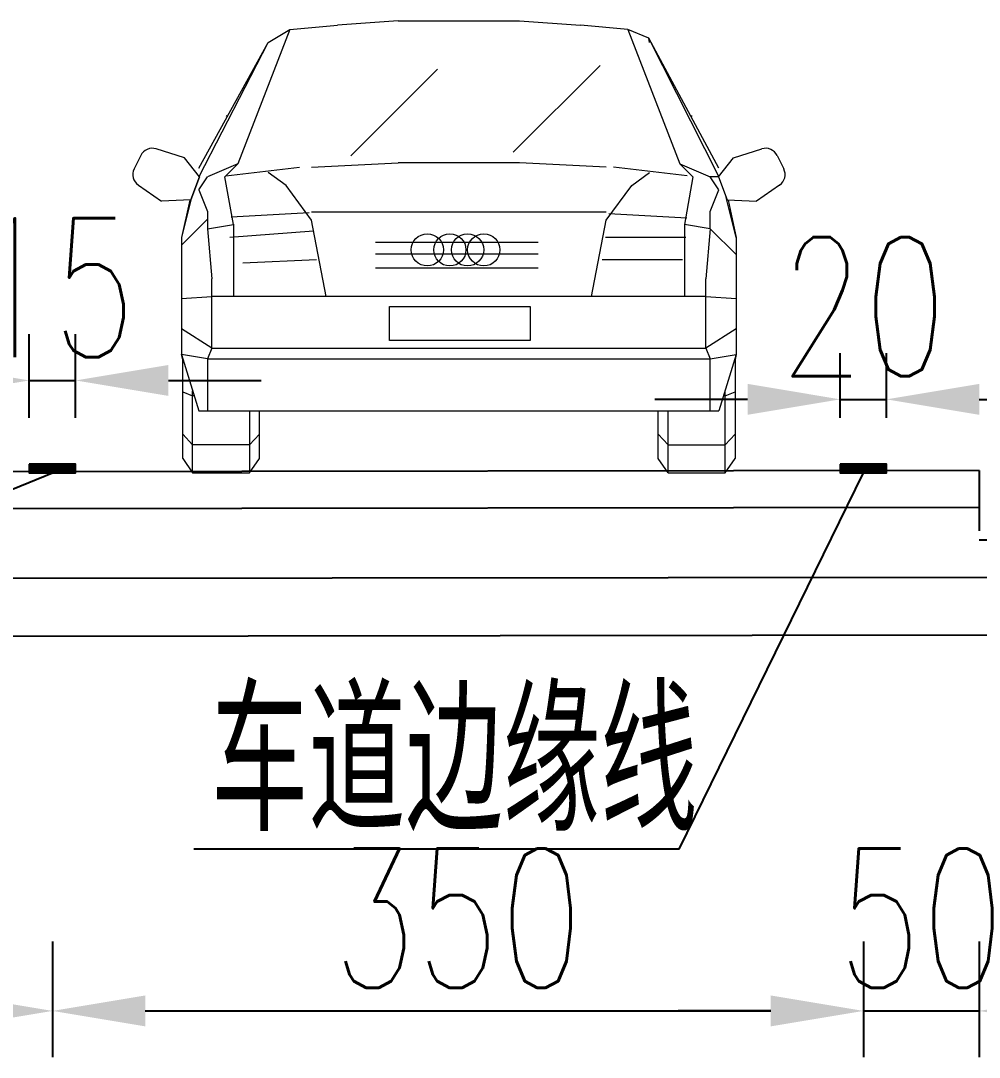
# Model space of a CAD drawing. Extents: x -941089 to 947074, y -2579987 to 8.
# Drawn here: x 2148.74 to 2169.43, y -114.28 to -91.92 of the extents above; entities that cross this region are included whole.
import ezdxf

# ---------------------------------------------------------------- set-up
doc = ezdxf.new("R2010")
doc.units = 0
doc.header["$LTSCALE"] = 5
doc.header["$PDMODE"] = 32
doc.header["$PDSIZE"] = 0.3
doc.layers.get('0').update_dxf_attribs({"linetype": 'CONTINUOUS'})
doc.layers.get('Defpoints').update_dxf_attribs({"linetype": 'CONTINUOUS'})
for name, color, linetype in [('尺寸', 2, 'CONTINUOUS'), ('尺寸标注', 7, 'CONTINUOUS'), ('文字', 7, 'CONTINUOUS')]:
    doc.layers.add(name, color=color, linetype=linetype)
doc.layers.add('标注', color=4, linetype='CONTINUOUS', lineweight=15)
doc.layers.add('车人', color=7, linetype='CONTINUOUS', lineweight=9)
doc.styles.get("Standard").update_dxf_attribs({"font": 'simplex1.shx', "width": 0.7, "bigfont": 'hztxt.shx'})
doc.dimstyles.new('比例1：200', dxfattribs={"dimtxt": 3, "dimasz": 2, "dimexe": 1, "dimexo": 1, "dimgap": 0.5, "dimtad": 1, "dimlfac": 20, "dimzin": 13, "dimdsep": 46, "dimtxsty": 'Standard', "dimcen": -0.09, "dimclrd": 256, "dimclre": 256, "dimclrt": 4, "dimaunit": 1, "dimadec": 0, "dimazin": 0, "dimtfac": 0.0005, "dimtix": 1, "dimtmove": 2, "dimatfit": 3, "dimfxl": 0, "dimtolj": 1, "dimtzin": 13, "dimarcsym": 0})

# ---------------------------------------------------------------- blocks, each defined once
blk = doc.blocks.new('mycar')
at = {"layer": '车人', "color": 143}
for p, q in [((-0.7297, 1.9134), (-0.5239, 1.9317)), ((-0.2619, 1.9506), (-0.5239, 1.9317)), ((-0.2619, 1.9506), (0.2619, 1.9506)), ((0.2619, 1.9506), (0.5239, 1.9317)), ((0.7292, 1.9134), (0.5239, 1.9317)), ((-0.7292, 1.9134), (-0.954, 1.3335)), ((-0.823, 1.8568), (-0.7297, 1.9134)), ((0.7292, 1.9134), (0.954, 1.3335)), ((0.819, 1.8757), (0.7292, 1.9134)), ((-1.1221, 1.3146), (-0.823, 1.8568)), ((-1.1216, 1.2789), (-0.823, 1.8568)), ((1.1221, 1.3146), (0.819, 1.8757)), ((1.1216, 1.2789), (0.819, 1.8757)), ((0.823, 1.8568), (0.819, 1.8757)), ((-1.0023, 1.5419), (-1.0046, 1.5373)), ((1.0023, 1.5419), (1.0046, 1.5373)), ((-1.1851, 1.3598), (-1.307, 1.3977)), ((1.1851, 1.3598), (1.307, 1.3977)), ((-1.3734, 1.3693), (-1.4019, 1.3116)), ((-1.1201, 1.2774), (-1.1851, 1.3598)), ((1.1201, 1.2774), (1.1851, 1.3598)), ((1.3734, 1.3693), (1.4019, 1.3116)), ((-0.954, 1.3335), (-1.0849, 1.2774)), ((-1.01, 1.2774), (-0.954, 1.3335)), ((-1.0062, 1.2818), (-0.6882, 1.319)), ((-0.636, 1.319), (-0.2619, 1.3378)), ((0.2619, 1.3378), (-0.2619, 1.3378)), ((0.636, 1.319), (0.2619, 1.3378)), ((0.9853, 1.2818), (0.6673, 1.319)), ((1.01, 1.2774), (0.954, 1.3335)), ((0.954, 1.3335), (1.0849, 1.2774)), ((-1.1578, 1.1772), (-1.1201, 1.2774)), ((-1.1201, 1.2774), (-1.1574, 1.1772)), ((-1.1226, 1.2209), (-1.0849, 1.2774)), ((-0.9728, 1.0715), (-1.01, 1.2774)), ((-0.7461, 1.2397), (-0.823, 1.2958)), ((0.7461, 1.2397), (0.823, 1.2958)), ((1.01, 1.2774), (0.9728, 1.0715)), ((1.1201, 1.2774), (1.0849, 1.2774)), ((1.1221, 1.2209), (1.0849, 1.2774)), ((1.1201, 1.2774), (1.1574, 1.1772)), ((-1.3836, 1.2412), (-1.2843, 1.1727)), ((-1.1226, 1.2209), (-1.0849, 1.1276)), ((-0.636, 1.0899), (-0.7461, 1.2397)), ((0.636, 1.0899), (0.7461, 1.2397)), ((1.0849, 1.1276), (1.1221, 1.2209)), ((1.3836, 1.2412), (1.2843, 1.1727)), ((-1.1574, 1.1772), (-1.2843, 1.1727)), ((-1.1539, 1.1876), (-1.1975, 1.0155)), ((-1.1613, 1.1767), (-1.1975, 1.0155)), ((1.197, 1.0155), (1.1534, 1.1876)), ((1.1574, 1.1772), (1.2843, 1.1727)), ((1.1613, 1.1767), (1.197, 1.0155)), ((-1.0849, 1.1276), (-1.0849, 1.0527)), ((-0.9832, 1.1042), (-0.6464, 1.1226)), ((-0.636, 1.126), (0.636, 1.126)), ((1.0849, 1.0527), (1.0849, 1.1276)), ((-1.0849, 1.0941), (-1.1975, 0.982)), ((-0.5728, 0.7607), (-0.6365, 1.0899)), ((0.5723, 0.7607), (0.636, 1.0899)), ((0.9832, 1.099), (0.6464, 1.1174)), ((-1.0849, 1.0527), (-0.9728, 1.0715)), ((-1.0849, 1.0527), (-1.0666, 0.8369)), ((-0.9728, 1.0732), (-0.9728, 0.7607)), ((0.9728, 1.0732), (0.9728, 0.7607)), ((1.0849, 1.0527), (0.9728, 1.0715)), ((1.0849, 1.0527), (1.0661, 0.8369)), ((1.0849, 1.0527), (1.1975, 0.9406)), ((-1.1975, 1.0155), (-1.1975, 0.5105)), ((1.197, 1.0155), (1.197, 0.5105)), ((-1.0666, 0.5377), (-1.0666, 0.8369)), ((1.0661, 0.5377), (1.0661, 0.8369)), ((-1.1975, 0.7523), (-1.0666, 0.7607)), ((1.0661, 0.7607), (-1.0666, 0.7607)), ((1.0661, 0.7607), (1.197, 0.7523)), ((-1.0666, 0.5377), (-1.1975, 0.6218)), ((1.197, 0.6218), (1.0661, 0.5377)), ((-1.0666, 0.5377), (-1.0849, 0.4916)), ((-1.0666, 0.5377), (1.0661, 0.5377)), ((1.0661, 0.5377), (1.0849, 0.4916)), ((-1.1975, 0.5105), (-1.1226, 0.2669)), ((-1.1921, 0.4896), (-1.1975, 0.5105)), ((-1.1975, 0.5105), (-1.1916, 0.4896)), ((-1.0849, 0.4916), (-1.1975, 0.5105)), ((-1.1921, 0.062), (-1.1921, 0.4926)), ((1.0849, 0.4916), (1.197, 0.5105)), ((1.197, 0.5105), (1.1221, 0.2669)), ((1.197, 0.5105), (1.1916, 0.4896)), ((1.1916, 0.4926), (1.1916, 0.062)), ((1.1921, 0.4896), (1.197, 0.5105)), ((-1.0849, 0.4916), (1.0849, 0.4916)), ((-1.0849, 0.4916), (-1.0849, 0.2669)), ((1.0849, 0.2669), (1.0849, 0.4916)), ((-1.1921, 0.3492), (-1.1494, 0.3324)), ((-1.1494, 0), (-1.1494, 0.3537)), ((-1.1425, 0.3324), (-1.1494, 0.3324)), ((1.1489, 0.3324), (1.1425, 0.3324)), ((1.1489, 0), (1.1489, 0.3537)), ((1.1489, 0.3324), (1.1916, 0.3492)), ((-1.1226, 0.2669), (1.1221, 0.2669)), ((-0.9034, 0.2669), (-0.9034, 0)), ((-0.8607, 0.062), (-0.8607, 0.2669)), ((0.8602, 0.062), (0.8602, 0.2669)), ((0.9034, 0), (0.9034, 0.2669)), ((-1.1921, 0.1672), (-1.1494, 0.1215)), ((-0.8607, 0.1672), (-0.9034, 0.1215)), ((0.8602, 0.1672), (0.9034, 0.1215)), ((1.1916, 0.1672), (1.1489, 0.1215)), ((-0.9034, 0.1215), (-1.1494, 0.1215)), ((0.9034, 0.1215), (1.1489, 0.1215)), ((-1.1921, 0.062), (-1.1494, 0)), ((-0.9034, 0), (-0.8607, 0.062)), ((0.9034, 0), (0.8602, 0.062)), ((1.1489, 0), (1.1916, 0.062)), ((-1.1494, 0), (-0.9034, 0)), ((0.9034, 0), (1.1489, 0))]:
    blk.add_line(p, q, dxfattribs=at)
at = {"layer": '车人', "color": 143, "linetype": 'Continuous'}
for p, q in [((0.2343, 1.384), (0.6094, 1.7581)), ((-0.4671, 1.3678), (-0.0919, 1.7418)), ((-0.9885, 1.0165), (-0.6283, 1.0442)), ((-0.3598, 0.9958), (0.3416, 0.9958)), ((0.6322, 1.0165), (0.9785, 1.0165)), ((-0.3598, 0.9446), (0.3416, 0.9446)), ((-0.9331, 0.906), (-0.6145, 0.9198)), ((0.6183, 0.9198), (0.9646, 0.9198)), ((-0.3598, 0.8849), (0.3416, 0.8849)), ((-0.2995, 0.5708), (-0.2995, 0.7172)), ((-0.2995, 0.7172), (0.3078, 0.7172)), ((0.3078, 0.7172), (0.3078, 0.5708)), ((0.3078, 0.5708), (-0.2995, 0.5708))]:
    blk.add_line(p, q, dxfattribs=at)
at = {"layer": '车人', "color": 143}
for centre in [(-0.1365, 0.9621), (-0.0392, 0.9621), (0.0372, 0.9621), (0.1071, 0.962)]:
    blk.add_circle(centre, 0.0695, dxfattribs=at)
for centre, start, end in [((-1.3235, 1.3446), 72.6944, 153.6733), ((1.3235, 1.3446), 26.3267, 107.3056), ((-1.3521, 1.2869), 153.6733, 235.4221), ((1.3521, 1.2869), 304.5779, 26.3267)]:
    blk.add_arc(centre, 0.0556, start, end, dxfattribs=at)
blk = doc.blocks.new('*D75')
at = {"layer": 'Defpoints', "color": 0}
for p in [(2131.926, -110.777), (2149.426, -110.777), (2149.426, -113.277)]:
    blk.add_point(p, dxfattribs=at)
at = {"layer": '标注', "lineweight": -2}
for p, q in [((2131.926, -111.777), (2131.926, -114.277)), ((2149.426, -111.777), (2149.426, -114.277)), ((2133.926, -113.277), (2147.426, -113.277))]:
    blk.add_line(p, q, dxfattribs=at)
at = {"layer": '标注'}
for points in [[(2133.926, -112.944), (2133.926, -113.61), (2131.926, -113.277)], [(2147.426, -112.944), (2147.426, -113.61), (2149.426, -113.277)]]:
    blk.add_solid(points, dxfattribs=at)
at = {"layer": '标注', "color": 4, "insert": (2140.676, -111.277), "char_height": 3, "attachment_point": 5}
blk.add_mtext('\\A1;350', dxfattribs=at)
blk = doc.blocks.new('*D76')
at = {"layer": 'Defpoints', "color": 0}
for p in [(2149.426, -110.777), (2166.926, -110.777), (2166.926, -113.277)]:
    blk.add_point(p, dxfattribs=at)
at = {"layer": '标注', "lineweight": -2}
for p, q in [((2149.426, -111.777), (2149.426, -114.277)), ((2166.926, -111.777), (2166.926, -114.277)), ((2151.426, -113.277), (2164.926, -113.277))]:
    blk.add_line(p, q, dxfattribs=at)
at = {"layer": '标注'}
for points in [[(2151.426, -112.944), (2151.426, -113.61), (2149.426, -113.277)], [(2164.926, -112.944), (2164.926, -113.61), (2166.926, -113.277)]]:
    blk.add_solid(points, dxfattribs=at)
at = {"layer": '标注', "color": 4, "insert": (2158.176, -111.277), "char_height": 3, "attachment_point": 5}
blk.add_mtext('\\A1;350', dxfattribs=at)
blk = doc.blocks.new('*D77')
at = {"layer": 'Defpoints', "color": 0}
for p in [(2166.926, -110.777), (2169.426, -110.777), (2169.426, -113.277)]:
    blk.add_point(p, dxfattribs=at)
at = {"layer": '标注', "lineweight": -2}
for p, q in [((2166.926, -111.777), (2166.926, -114.277)), ((2169.426, -111.777), (2169.426, -114.277)), ((2164.926, -113.277), (2162.926, -113.277)), ((2166.926, -113.277), (2169.426, -113.277)), ((2171.426, -113.277), (2173.426, -113.277))]:
    blk.add_line(p, q, dxfattribs=at)
at = {"layer": '标注'}
for points in [[(2164.926, -112.944), (2164.926, -113.61), (2166.926, -113.277)], [(2171.426, -112.944), (2171.426, -113.61), (2169.426, -113.277)]]:
    blk.add_solid(points, dxfattribs=at)
at = {"layer": '标注', "color": 4, "insert": (2168.176, -111.277), "char_height": 3, "attachment_point": 5}
blk.add_mtext('\\A1;50', dxfattribs=at)
blk = doc.blocks.new('*D85')
at = {"layer": 'Defpoints', "color": 0}
for p in [(2149.926, -99.677), (2148.926, -101.481), (2149.926, -101.481)]:
    blk.add_point(p, dxfattribs=at)
at = {"layer": '标注', "lineweight": -2}
for p, q in [((2148.926, -100.481), (2148.926, -98.677)), ((2149.926, -100.481), (2149.926, -98.677)), ((2146.926, -99.677), (2144.926, -99.677)), ((2148.926, -99.677), (2149.926, -99.677)), ((2151.926, -99.677), (2153.926, -99.677))]:
    blk.add_line(p, q, dxfattribs=at)
at = {"layer": '标注'}
for points in [[(2146.926, -99.344), (2146.926, -100.01), (2148.926, -99.677)], [(2151.926, -99.344), (2151.926, -100.01), (2149.926, -99.677)]]:
    blk.add_solid(points, dxfattribs=at)
at = {"layer": '标注', "color": 4, "insert": (2149.426, -97.677), "char_height": 3, "attachment_point": 5}
blk.add_mtext('\\A1;15', dxfattribs=at)
blk = doc.blocks.new('*D86')
at = {"layer": 'Defpoints', "color": 0}
for p in [(2167.426, -100.085), (2166.426, -101.481), (2167.426, -101.481)]:
    blk.add_point(p, dxfattribs=at)
at = {"layer": '标注', "lineweight": -2}
for p, q in [((2166.426, -100.481), (2166.426, -99.085)), ((2167.426, -100.481), (2167.426, -99.085)), ((2164.426, -100.085), (2162.426, -100.085)), ((2166.426, -100.085), (2167.426, -100.085)), ((2169.426, -100.085), (2171.426, -100.085))]:
    blk.add_line(p, q, dxfattribs=at)
at = {"layer": '标注'}
for points in [[(2164.426, -99.751), (2164.426, -100.418), (2166.426, -100.085)], [(2169.426, -99.751), (2169.426, -100.418), (2167.426, -100.085)]]:
    blk.add_solid(points, dxfattribs=at)
at = {"layer": '标注', "color": 4, "insert": (2166.926, -98.085), "char_height": 3, "attachment_point": 5}
blk.add_mtext('\\A1;20', dxfattribs=at)

msp = doc.modelspace()

# ---------------------------------------------------------------- hatches: boundary and pattern name
at = {"layer": '尺寸标注'}
h = msp.add_hatch(dxfattribs=at)
h.set_pattern_fill('ANSI31', color=256, scale=0.01, style=0)
h.set_pattern_definition([(45, (36.25, 0), (-0.0224506403, 0.0224506403), [])])
h.paths.add_polyline_path([(2148.92561, -101.48058), (2148.92561, -101.67025), (2149.92561, -101.67025), (2149.92561, -101.48058)])
h = msp.add_hatch(dxfattribs=at)
h.set_pattern_fill('ANSI31', color=256, scale=0.01, style=0)
h.set_pattern_definition([(45, (53.75, 0), (-0.0224506403, 0.0224506403), [])])
h.paths.add_polyline_path([(2166.42561, -101.48058), (2166.42561, -101.67025), (2167.42561, -101.67025), (2167.42561, -101.48058)])

# ---------------------------------------------------------------- linework, layer by layer
for p, q in [((2169.42561, -101.62075), (2130.75684, -101.67025)), ((2169.42561, -101.62075), (2169.42561, -102.92075)), ((2169.42561, -102.42075), (2130.75528, -102.47025)), ((2170.92561, -103.12075), (2169.42561, -103.12075)), ((2171.42675, -103.92241), (2130.75528, -103.97025)), ((2171.42675, -105.17241), (2130.75528, -105.22025))]:
    msp.add_line(p, q)
at = {"layer": '尺寸', "linetype": 'Continuous'}
for p, q in [((2129.34942, -109.78699), (2149.42561, -101.67025)), ((2162.94768, -109.78699), (2166.92561, -101.67025)), ((2162.94768, -109.78699), (2152.47775, -109.78699))]:
    msp.add_line(p, q, dxfattribs=at)
at = {"layer": '尺寸标注'}
for points in [[(2148.92561, -101.48058), (2148.92561, -101.67025), (2149.92561, -101.67025), (2149.92561, -101.48058), (2148.92561, -101.48058)], [(2166.42561, -101.48058), (2166.42561, -101.67025), (2167.42561, -101.67025), (2167.42561, -101.48058), (2166.42561, -101.48058)]]:
    msp.add_lwpolyline(points, dxfattribs=at)

# ---------------------------------------------------------------- block references
at = {"xscale": 5, "yscale": 5, "zscale": 5}
msp.add_blockref('mycar', (2158.19723, -101.67025), dxfattribs=at)

# ---------------------------------------------------------------- texts
at = {"layer": '文字', "width": 0.7}
msp.add_text('车道边缘线', height=3, dxfattribs=at).set_placement((2152.84526, -109.39584))

# ---------------------------------------------------------------- dimensions: what is measured, and where the dimension line sits
at = {"layer": '标注'}
for base, p1, p2, text, picture, middle in [((2149.92561, -99.67714), (2148.92561, -101.48058), (2149.92561, -101.48058), '15', '*D85', (2149.42561, -97.67714)), ((2167.42561, -100.08474), (2166.42561, -101.48058), (2167.42561, -101.48058), '20', '*D86', (2166.92561, -98.08474))]:
    dim = msp.add_linear_dim(base=base, p1=p1, p2=p2, text=text, dimstyle='比例1：200', dxfattribs=at)
    dim.commit()
    dim.dimension.update_dxf_attribs({"geometry": picture, "text_midpoint": middle})
for base, p1, p2, picture, middle in [((2149.42561, -113.27695), (2131.92561, -110.77695), (2149.42561, -110.77695), '*D75', (2140.67561, -111.27695)), ((2166.92561, -113.27695), (2149.42561, -110.77695), (2166.92561, -110.77695), '*D76', (2158.17561, -111.27695)), ((2169.42561, -113.27695), (2166.92561, -110.77695), (2169.42561, -110.77695), '*D77', (2168.17561, -111.27695))]:
    dim = msp.add_linear_dim(base=base, p1=p1, p2=p2, dimstyle='比例1：200', dxfattribs=at)
    dim.commit()
    dim.dimension.update_dxf_attribs({"geometry": picture, "text_midpoint": middle})

doc.saveas('drawing.dxf')
